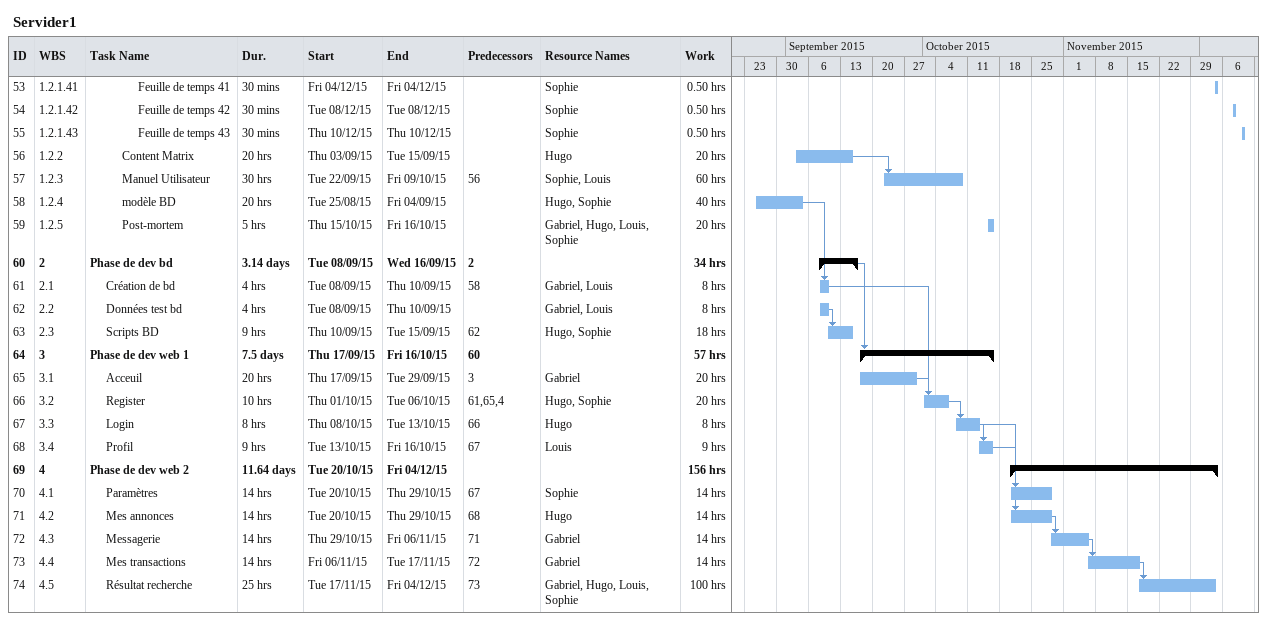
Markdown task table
Servider1

| ID | WBS | Task | Duration | Start | Finish | Predecessors | Resources | Work (h) |
|---|---|---|---|---|---|---|---|---|
| 53 | 1.2.1.41 | Feuille de temps 41 | 30min | 2015-12-04 | 2015-12-04 |  | Sophie | 0.50 |
| 54 | 1.2.1.42 | Feuille de temps 42 | 30min | 2015-12-08 | 2015-12-08 |  | Sophie | 0.50 |
| 55 | 1.2.1.43 | Feuille de temps 43 | 30min | 2015-12-10 | 2015-12-10 |  | Sophie | 0.50 |
| 56 | 1.2.2 | Content Matrix | 20h | 2015-09-03 | 2015-09-15 |  | Hugo | 20 |
| 57 | 1.2.3 | Manuel Utilisateur | 30h | 2015-09-22 | 2015-10-09 | 56 | Sophie, Louis | 60 |
| 58 | 1.2.4 | modèle BD | 20h | 2015-08-25 | 2015-09-04 |  | Hugo, Sophie | 40 |
| 59 | 1.2.5 | Post-mortem | 5h | 2015-10-15 | 2015-10-16 |  | Gabriel, Hugo, Louis, Sophie | 20 |
| 60 | 2 | **Phase de dev bd** | 3.14d | 2015-09-08 | 2015-09-16 | 2 |  | 34 |
| 61 | 2.1 | Création de bd | 4h | 2015-09-08 | 2015-09-10 | 58 | Gabriel, Louis | 8 |
| 62 | 2.2 | Données test bd | 4h | 2015-09-08 | 2015-09-10 |  | Gabriel, Louis | 8 |
| 63 | 2.3 | Scripts BD | 9h | 2015-09-10 | 2015-09-15 | 62 | Hugo, Sophie | 18 |
| 64 | 3 | **Phase de dev web 1** | 7.5d | 2015-09-17 | 2015-10-16 | 60 |  | 57 |
| 65 | 3.1 | Acceuil | 20h | 2015-09-17 | 2015-09-29 | 3 | Gabriel | 20 |
| 66 | 3.2 | Register | 10h | 2015-10-01 | 2015-10-06 | 61, 65, 4 | Hugo, Sophie | 20 |
| 67 | 3.3 | Login | 8h | 2015-10-08 | 2015-10-13 | 66 | Hugo | 8 |
| 68 | 3.4 | Profil | 9h | 2015-10-13 | 2015-10-16 | 67 | Louis | 9 |
| 69 | 4 | **Phase de dev web 2** | 11.64d | 2015-10-20 | 2015-12-04 |  |  | 156 |
| 70 | 4.1 | Paramètres | 14h | 2015-10-20 | 2015-10-29 | 67 | Sophie | 14 |
| 71 | 4.2 | Mes annonces | 14h | 2015-10-20 | 2015-10-29 | 68 | Hugo | 14 |
| 72 | 4.3 | Messagerie | 14h | 2015-10-29 | 2015-11-06 | 71 | Gabriel | 14 |
| 73 | 4.4 | Mes transactions | 14h | 2015-11-06 | 2015-11-17 | 72 | Gabriel | 14 |
| 74 | 4.5 | Résultat recherche | 25h | 2015-11-17 | 2015-12-04 | 73 | Gabriel, Hugo, Louis, Sophie | 100 |
